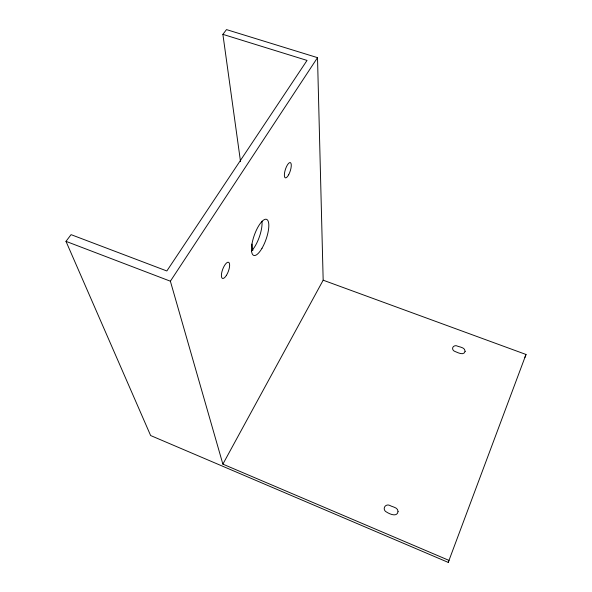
<?xml version="1.0" encoding="UTF-8"?>
<svg xmlns="http://www.w3.org/2000/svg" width="592" height="592" viewBox="0 0 592 592"><rect width="100%" height="100%" fill="white"/><g stroke="black" fill="none" stroke-linecap="round" stroke-linejoin="round"><path stroke-width="0.89" d="M222.888 34.351L307.041 60.421L166.84 270.973L71.07 234.647L65.986 241.351L150.627 435.534L448.24 562.4L448.973 560.387L222.873 464.135L170.378 281.2L317.512 57.653L226.492 29.6L222.888 34.351L240.53 161.646M524.926 357.413L526.014 354.467L323.173 280.194L317.512 57.653M448.24 562.4L526.014 354.467M222.873 464.135L323.173 280.194M65.986 241.351L170.378 281.2M251.948 244.059L252.836 250.475M261.945 221.186A19.099 6.371 -70.5 0 1 251.378 251.03M398.076 511.651C397.062 517.497 389.529 513.982 386.598 512.08A3.855 3.685 19.7 0 1 384.489 507.203A3.855 3.685 19.7 0 1 389.484 505.294C392.274 507.092 398.179 507.196 398.076 511.651M465.142 351.389C463.669 356.088 457.638 352.403 454.885 351.426A3.478 2.96 13.2 0 1 452.68 347.852A3.478 2.96 13.2 0 1 456.336 345.735C459.17 347.134 465.127 347.104 465.142 351.389M288.674 174.751A8.029 2.553 -72.1 0 0 290.295 162.585A8.029 2.553 -72.1 0 0 284.486 173.338A8.029 2.553 -72.1 0 0 288.674 174.751M226.418 275.339A8.606 3.004 -69.5 0 0 228.556 262.286A8.606 3.004 -69.5 0 0 221.586 273.386A8.606 3.004 -69.5 0 0 226.418 275.339M261.997 248.263A19.136 6.223 -70.5 0 0 266.563 219.343A19.136 6.223 -70.5 0 0 251.889 244.511A19.136 6.223 -70.5 0 0 261.997 248.263"/></g></svg>
